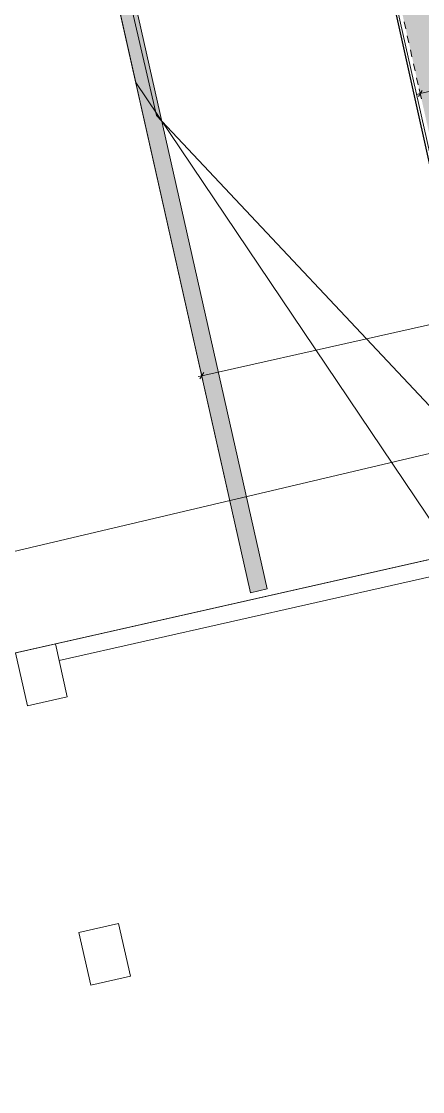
# Model space of a CAD drawing. Header units: centimetres. Extents: x -3681 to 2707, y -7074 to 1715.
# Drawn here: x -1176 to -584, y -4699 to -3120 of the extents above; entities that cross this region are included whole.
import ezdxf

# ---------------------------------------------------------------- set-up
doc = ezdxf.new("R2010")
doc.units = ezdxf.units.CM
doc.layers.add('ekzek-perdhese', color=1, linetype='Continuous', lineweight=0)
for name, color, linetype, true_color in [('lokalet projekte', 7, 'Continuous', 0xa80f02), ('PDF_2D Drafting - General', 7, 'Continuous', 0x7f7f7f), ('PDF_A - Fill Zone', 7, 'Continuous', 0xa80f02), ('PDF_A - Muret', 7, 'Continuous', 0x7f7f7f), ('PDF_A - objekti 1 gjendja faktike', 7, 'Continuous', 0xa80f02), ('PDF_A - Pllaka Perdhes', 7, 'Continuous', 0x7f7f7f), ('PDF_A- Ndertesat', 7, 'Continuous', 0xfd8379)]:
    doc.layers.add(name, color=color, linetype=linetype, true_color=true_color)
for name, color, linetype in [('PDF_A - Dimensionimi', 7, 'Continuous'), ('PDF_A -Polyline', 7, 'Continuous'), ('PDF_Drawing & Figure', 7, 'Continuous')]:
    doc.layers.add(name, color=color, linetype=linetype)

# ---------------------------------------------------------------- blocks, each defined once
blk = doc.blocks.new('A$C513B364B')
at = {"layer": 'PDF_2D Drafting - General', "color": 216, "lineweight": 25, "true_color": 0x800080}
blk.add_lwpolyline([(1982.6, 277), (517.8, 277)], dxfattribs=at)

msp = doc.modelspace()

# ---------------------------------------------------------------- hatches: boundary and pattern name
at = {"layer": 'PDF_A - Fill Zone', "true_color": 0xeaeaff, "transparency": 33554559}
msp.add_hatch(color=7, dxfattribs=at).paths.add_polyline_path([(-616.5, -3096.8), (-381.8, -3044.1), (1375.4, -2649.8), (1488.9, -3155.5), (-177.3, -3529.4), (-132, -3731.2), (-457.8, -3804.2)])

# ---------------------------------------------------------------- linework, layer by layer
at = {"layer": 'ekzek-perdhese', "flags": 128}
msp.add_lwpolyline([(-1159.9, -2465.3), (-976.5, -3258.4), (-519.9, -3744.8), (-2887.9, -4303.4), (-2456.4, -6162.6), (2117.1, -5110.7), (1600.9, -2915.5), (1448.8, -2950.5), (1216.1, -1939.8), (-778.1, -2382.4)], close=True, dxfattribs=at)
at = {"layer": 'PDF_A - Dimensionimi', "color": 20, "lineweight": 0, "true_color": 0xfd4435}
for points in [[(-274.7, -3155.9), (-587.5, -3226.1)], [(-584.7, -3221.6), (-590.3, -3230.6)], [(-589.1, -3219.2), (-586, -3232.9)], [(-587.5, -3226.1), (-593, -3227.3)]]:
    msp.add_lwpolyline(points, dxfattribs=at)
at = {"layer": 'PDF_A - Dimensionimi', "lineweight": 0}
for points in [[(-200.4, -3483.4), (-909.4, -3642.5)], [(-909.4, -3642.5), (-914.9, -3643.7)], [(-906.6, -3638), (-912.3, -3647)], [(-911, -3635.6), (-907.9, -3649.4)]]:
    msp.add_lwpolyline(points, dxfattribs=at)
at = {"layer": 'PDF_A - Muret', "color": 253, "lineweight": 0, "true_color": 0xaaaaaa}
for points in [[(-1188.9, -2401), (-837.6, -3962.8)], [(-813.2, -3957.3), (-1164.5, -2395.5)], [(-837.6, -3962.8), (-813.2, -3957.3)]]:
    msp.add_lwpolyline(points, dxfattribs=at)
at = {"layer": 'PDF_A - Muret', "color": 7, "true_color": 0xffffff, "transparency": 33554559}
msp.add_solid([(-1188.9, -2401), (-1164.5, -2395.5), (-837.6, -3962.8), (-813.2, -3957.3)], dxfattribs=at)
at = {"layer": 'PDF_A - objekti 1 gjendja faktike', "color": 7, "lineweight": 0}
msp.add_lwpolyline([(-2866.1, -4431.5), (-445.3, -3884.6)], dxfattribs=at)
at = {"layer": 'PDF_A - objekti 1 gjendja faktike', "lineweight": 0}
for points in [[(-493.7, -3895.8), (-1125.6, -4038.5)], [(-1120.1, -4062.9), (-488.2, -3920.2)], [(-1184.2, -4051.7), (-1125.6, -4038.5)], [(-1125.6, -4038.5), (-1108, -4116.6)], [(-1166.5, -4129.8), (-1184.2, -4051.7)], [(-1108, -4116.6), (-1166.5, -4129.8)], [(-1091, -4464.3), (-1032.5, -4451.1)], [(-1032.5, -4451.1), (-1014.9, -4529.1)], [(-1073.4, -4542.3), (-1091, -4464.3)], [(-1014.9, -4529.1), (-1073.4, -4542.3)]]:
    msp.add_lwpolyline(points, dxfattribs=at)
at = {"layer": 'PDF_A - Pllaka Perdhes', "lineweight": 0}
for points in [[(-1007, -3209.7), (-1274.2, -2021.4)], [(-783.7, -2379.3), (-462.9, -3805.4)], [(-544.9, -3896.4), (-1007, -3209.7)]]:
    msp.add_lwpolyline(points, dxfattribs=at)
at = {"layer": 'PDF_A -Polyline', "color": 253, "lineweight": 0, "true_color": 0x999999}
for points in [[(-609, -3130.4), (-611.3, -3120)], [(-604.4, -3151), (-606.7, -3140.7)], [(-599.7, -3171.7), (-602, -3161.3)], [(-595.1, -3192.3), (-597.4, -3182)], [(-590.4, -3213), (-592.8, -3202.7)], [(-585.8, -3233.6), (-588.1, -3223.3)]]:
    msp.add_lwpolyline(points, dxfattribs=at)
at = {"layer": 'PDF_A- Ndertesat', "lineweight": 0}
msp.add_lwpolyline([(-837.6, -3962.8), (-1274.2, -2021.4)], dxfattribs=at)
at = {"layer": 'PDF_Drawing & Figure', "lineweight": 0}
msp.add_lwpolyline([(-445.3, -3884.6), (-2866.1, -4431.5)], dxfattribs=at)

# ---------------------------------------------------------------- block references
at = {"layer": 'lokalet projekte', "rotation": 282.5151196354649}
msp.add_blockref('A$C513B364B', (-1166.3, -1938.2), dxfattribs=at)

doc.saveas('drawing.dxf')
